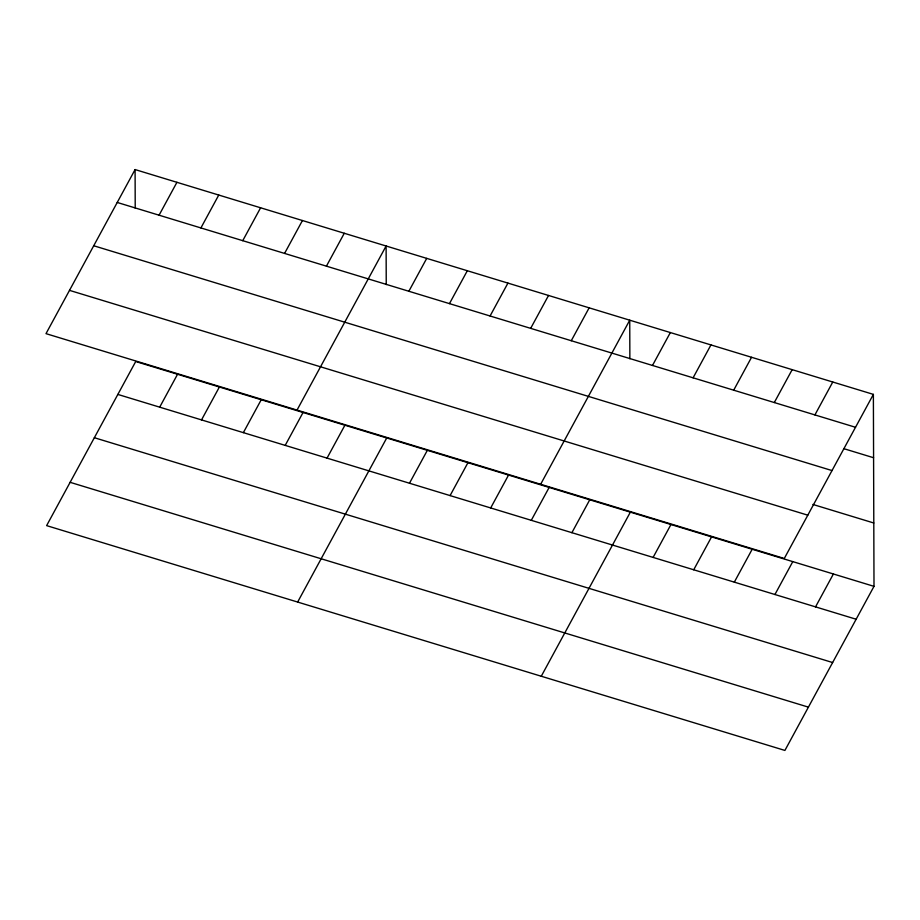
<?xml version="1.0" encoding="UTF-8"?>
<svg xmlns="http://www.w3.org/2000/svg" width="920" height="920" viewBox="0 0 920 920"><rect width="100%" height="100%" fill="white"/><g stroke="black" fill="none" stroke-linecap="round" stroke-linejoin="round"><path stroke-width="1.38" d="M135.09 169.567L46 333.649L784.288 558.474L873.379 394.381L135.09 169.567L135.217 208.127M159.068 215.199L176.927 182.309M200.905 227.941L218.764 195.04M242.742 240.683L260.601 207.782M159.689 407.169L177.548 374.267M284.579 253.414L302.438 220.524M201.526 419.899L219.386 387.009M326.416 266.156L344.275 233.266M243.363 432.641L261.222 399.751M297.022 410.09L386.112 246.008L386.239 284.567M285.2 445.383L303.059 412.482M408.859 291.26L426.719 258.37M327.037 458.125L344.897 425.224M449.466 303.623L467.325 270.733M297.643 602.059L386.733 437.966M490.072 315.997L507.932 283.095M409.48 483.23L427.34 450.328M530.667 328.359L548.538 295.458M450.087 495.592L467.947 462.691M571.274 340.722L589.145 307.832M490.682 507.955L508.553 475.065M540.649 484.276L629.74 320.195L629.866 358.754M531.288 520.317L549.159 487.428M652.487 365.459L670.346 332.557M571.895 532.691L589.755 499.79M693.094 377.821L710.953 344.919M541.27 676.246L630.361 512.153M733.7 390.183L751.559 357.282M653.108 557.416L670.967 524.526M774.306 402.546L792.166 369.656M693.714 569.779L711.574 536.889M814.913 414.909L832.772 382.018M734.321 582.141L752.181 549.251M774.928 594.515L792.787 561.614M815.534 606.878L833.394 573.976M874 586.351L784.909 750.432L46.621 525.619L135.712 361.525L874 586.351L873.379 394.381M117.231 202.458L855.519 427.282M843.812 448.661L873.586 457.734M93.725 245.755L832.013 470.568M812.889 504.447L873.793 522.997M69.506 290.363L807.794 515.177M117.852 394.427L856.14 619.24M94.346 437.713L832.634 662.538M70.127 482.322L808.415 707.146"/></g></svg>
